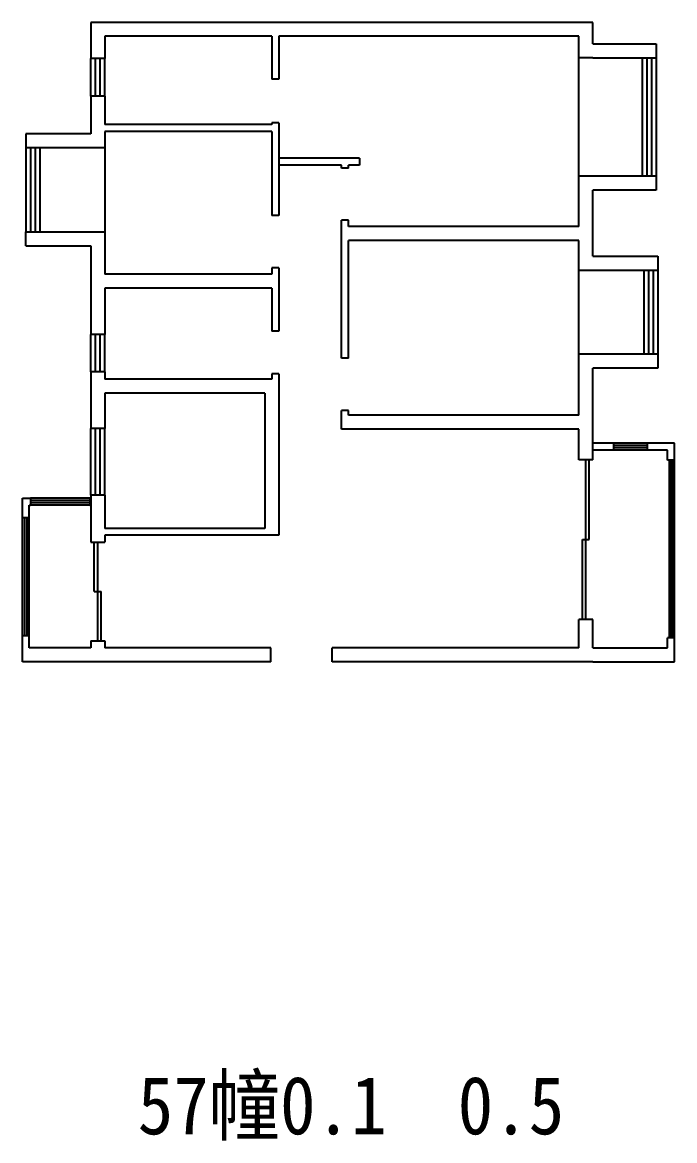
# Model space of a CAD drawing. Header units: millimetres. Extents: x 357798 to 479589, y 123829 to 180684.
# Drawn here: x 431060 to 442300, y 159133 to 178405 of the extents above; entities that cross this region are included whole.
import ezdxf

# ---------------------------------------------------------------- set-up
doc = ezdxf.new("R2010")
doc.units = ezdxf.units.MM
doc.layers.add('墙体', color=7, linetype='Continuous')
doc.layers.add('文字', color=2, linetype='Continuous')
doc.styles.add('chinese', font='simhei.ttf')

msp = doc.modelspace()

# ---------------------------------------------------------------- linework, layer by layer
at = {"layer": '墙体', "linetype": 'Continuous'}
for p, q in [((440890.2, 178404.8), (432240.2, 178404.8)), ((432240.2, 178404.8), (432240.2, 177784.8)), ((440890.2, 178034.8), (440890.2, 178404.8)), ((435360.2, 178164.8), (432480.2, 178164.8)), ((432480.2, 178164.8), (432480.2, 177784.8)), ((435360.2, 178164.8), (435360.2, 177424.8)), ((440650.2, 178164.8), (435480.2, 178164.8)), ((435480.2, 178164.8), (435480.2, 177424.8)), ((440650.2, 174884.8), (440650.2, 178164.8)), ((440890.2, 178034.8), (441980.2, 178034.8)), ((441980.2, 178034.8), (441980.2, 177794.8)), ((432480.2, 177784.8), (432240.2, 177784.8)), ((432240.2, 177134.8), (432240.2, 177784.8)), ((432320.2, 177134.8), (432320.2, 177784.8)), ((432400.2, 177134.8), (432400.2, 177784.8)), ((432480.2, 177134.8), (432480.2, 177784.8)), ((440890.2, 177794.8), (440650.2, 177794.8)), ((440890.2, 177794.8), (441980.2, 177794.8)), ((441740.2, 177794.8), (441740.2, 175754.8)), ((441820.2, 177794.8), (441820.2, 175754.8)), ((441900.2, 177794.8), (441900.2, 175754.8)), ((441980.2, 177794.8), (441980.2, 175754.8)), ((435480.2, 177424.8), (435360.2, 177424.8)), ((432480.2, 177134.8), (432240.2, 177134.8)), ((432240.2, 177134.8), (432240.2, 176484.8)), ((432480.2, 177134.8), (432480.2, 176644.8)), ((435360.2, 176644.8), (432480.2, 176644.8)), ((435360.2, 176674.8), (435360.2, 176644.8)), ((435480.2, 176674.8), (435360.2, 176674.8)), ((435480.2, 176674.8), (435480.2, 175074.8)), ((432240.2, 176484.8), (431120.2, 176484.8)), ((431120.2, 176484.8), (431120.2, 176244.8)), ((435360.2, 176524.8), (432480.2, 176524.8)), ((432480.2, 176524.8), (432480.2, 174064.8)), ((435360.2, 176524.8), (435360.2, 175074.8)), ((432480.2, 176244.8), (431120.2, 176244.8)), ((431120.2, 176244.8), (431120.2, 174794.8)), ((431200.2, 176244.8), (431200.2, 174794.8)), ((431280.2, 176244.8), (431280.2, 174794.8)), ((431360.2, 176244.8), (431360.2, 174794.8)), ((436870.2, 176064.8), (435480.2, 176064.8)), ((436870.2, 176064.8), (436870.2, 175944.8)), ((436560.2, 175944.8), (435480.2, 175944.8)), ((436560.2, 175894.8), (436560.2, 175944.8)), ((436680.2, 175894.8), (436560.2, 175894.8)), ((436870.2, 175944.8), (436680.2, 175944.8)), ((436680.2, 175894.8), (436680.2, 175944.8)), ((440890.2, 175754.8), (440650.2, 175754.8)), ((441980.2, 175754.8), (440890.2, 175754.8)), ((441980.2, 175754.8), (441980.2, 175514.8)), ((440890.2, 174374.8), (440890.2, 175514.8)), ((441980.2, 175514.8), (440890.2, 175514.8)), ((435480.2, 175074.8), (435360.2, 175074.8)), ((436680.2, 174994.8), (436560.2, 174994.8)), ((436560.2, 172614.8), (436560.2, 174994.8)), ((436680.2, 174884.8), (436680.2, 174994.8)), ((440650.2, 174884.8), (436680.2, 174884.8)), ((431120.2, 174794.8), (432480.2, 174794.8)), ((431120.2, 174554.8), (431120.2, 174794.8)), ((440650.2, 174644.8), (436680.2, 174644.8)), ((436680.2, 172614.8), (436680.2, 174644.8)), ((436680.2, 172614.8), (436680.2, 174644.8)), ((440650.2, 171634.8), (440650.2, 174644.8)), ((431120.2, 174554.8), (432240.2, 174554.8)), ((432240.2, 174554.8), (432240.2, 173024.8)), ((440890.2, 174374.8), (442010.2, 174374.8)), ((442010.2, 174374.8), (442010.2, 174134.8)), ((435360.2, 174064.8), (432480.2, 174064.8)), ((435480.2, 174174.8), (435360.2, 174174.8)), ((435360.2, 174174.8), (435360.2, 174064.8)), ((435480.2, 174174.8), (435480.2, 173084.8)), ((440650.2, 174134.8), (442010.2, 174134.8)), ((441770.2, 174134.8), (441770.2, 172684.8)), ((441850.2, 174134.8), (441850.2, 172684.8)), ((441930.2, 174134.8), (441930.2, 172684.8)), ((442010.2, 174134.8), (442010.2, 172684.8)), ((435360.2, 173824.8), (432480.2, 173824.8)), ((432480.2, 173824.8), (432480.2, 173024.8)), ((435360.2, 173824.8), (435360.2, 173084.8)), ((435480.2, 173084.8), (435360.2, 173084.8)), ((432480.2, 173024.8), (432240.2, 173024.8)), ((432240.2, 172384.8), (432240.2, 173024.8)), ((432320.2, 172384.8), (432320.2, 173024.8)), ((432400.2, 172384.8), (432400.2, 173024.8)), ((432480.2, 172384.8), (432480.2, 173024.8)), ((442010.2, 172684.8), (440650.2, 172684.8)), ((442010.2, 172684.8), (442010.2, 172444.8)), ((436680.2, 172614.8), (436560.2, 172614.8)), ((432480.2, 172384.8), (432240.2, 172384.8)), ((432240.2, 172384.8), (432240.2, 171404.8)), ((432480.2, 172384.8), (432480.2, 172254.8)), ((435480.2, 172344.8), (435360.2, 172344.8)), ((435360.2, 172344.8), (435360.2, 172254.8)), ((435480.2, 172344.8), (435480.2, 172014.8)), ((440890.2, 170864.8), (440890.2, 172444.8)), ((442010.2, 172444.8), (440890.2, 172444.8)), ((435360.2, 172254.8), (432480.2, 172254.8)), ((435240.2, 172014.8), (432480.2, 172014.8)), ((432480.2, 172014.8), (432480.2, 171404.8)), ((435240.2, 172014.8), (435240.2, 169684.8)), ((435480.2, 172014.8), (435480.2, 169564.8)), ((436680.2, 171714.8), (436560.2, 171714.8)), ((436560.2, 171394.8), (436560.2, 171714.8)), ((436680.2, 171634.8), (436680.2, 171714.8)), ((440650.2, 171634.8), (436680.2, 171634.8)), ((432480.2, 171404.8), (432240.2, 171404.8)), ((432240.2, 170254.8), (432240.2, 171404.8)), ((432320.2, 170254.8), (432320.2, 171404.8)), ((432400.2, 170254.8), (432400.2, 171404.8)), ((432480.2, 170254.8), (432480.2, 171404.8)), ((440650.2, 171394.8), (436560.2, 171394.8)), ((440650.2, 170864.8), (440650.2, 171394.8)), ((441245.2, 171154.8), (440890.2, 171154.8)), ((441245.2, 171154.8), (441245.2, 171034.8)), ((441825.2, 171154.8), (441245.2, 171154.8)), ((442300.2, 171154.8), (441825.2, 171154.8)), ((441825.2, 171154.8), (441825.2, 171034.8)), ((442300.2, 170859.8), (442300.2, 171154.8)), ((441245.2, 171034.8), (440890.2, 171034.8)), ((441825.2, 171114.8), (441245.2, 171114.8)), ((441825.2, 171074.8), (441245.2, 171074.8)), ((441825.2, 171034.8), (441245.2, 171034.8)), ((442180.2, 171034.8), (441825.2, 171034.8)), ((442180.2, 170859.8), (442180.2, 171034.8)), ((440890.2, 170864.8), (440650.2, 170864.8)), ((440770.2, 168114.8), (440770.2, 170864.8)), ((440830.2, 169489.8), (440830.2, 170864.8)), ((442300.2, 170859.8), (442180.2, 170859.8)), ((442210.2, 167799.8), (442210.2, 170859.8)), ((442240.2, 167799.8), (442240.2, 170859.8)), ((442240.2, 167799.8), (442240.2, 170859.8)), ((442270.2, 167799.8), (442270.2, 170859.8)), ((442300.2, 167799.8), (442300.2, 170859.8)), ((431060.2, 169869.8), (431060.2, 170204.8)), ((431060.2, 170204.8), (431200.2, 170204.8)), ((431200.2, 170204.8), (431200.2, 170084.8)), ((432220.2, 170204.8), (431200.2, 170204.8)), ((432220.2, 170204.8), (432240.2, 170204.8)), ((432220.2, 170204.8), (432220.2, 170084.8)), ((432480.2, 170254.8), (432240.2, 170254.8)), ((432240.2, 170254.8), (432240.2, 169444.8)), ((432480.2, 170254.8), (432480.2, 169684.8)), ((431180.2, 169869.8), (431180.2, 170084.8)), ((431180.2, 170084.8), (431200.2, 170084.8)), ((432220.2, 170164.8), (431200.2, 170164.8)), ((432220.2, 170124.8), (431200.2, 170124.8)), ((432220.2, 170084.8), (431200.2, 170084.8)), ((432220.2, 170084.8), (432240.2, 170084.8)), ((431060.2, 169869.8), (431180.2, 169869.8)), ((431060.2, 167839.8), (431060.2, 169869.8)), ((431100.2, 167839.8), (431100.2, 169869.8)), ((431140.2, 167839.8), (431140.2, 169869.8)), ((431180.2, 167839.8), (431180.2, 169869.8)), ((435240.2, 169684.8), (432480.2, 169684.8)), ((432240.2, 169444.8), (432480.2, 169444.8)), ((432300.2, 168594.8), (432300.2, 169444.8)), ((432360.2, 167744.8), (432360.2, 169444.8)), ((435480.2, 169564.8), (432480.2, 169564.8)), ((432480.2, 169564.8), (432480.2, 169444.8)), ((440710.2, 168114.8), (440710.2, 169489.8)), ((440710.2, 169489.8), (440830.2, 169489.8)), ((432300.2, 168594.8), (432420.2, 168594.8)), ((432420.2, 167744.8), (432420.2, 168594.8)), ((440890.2, 168114.8), (440650.2, 168114.8)), ((440650.2, 167624.8), (440650.2, 168114.8)), ((440890.2, 167624.8), (440890.2, 168114.8)), ((431060.2, 167384.8), (431060.2, 167839.8)), ((431060.2, 167839.8), (431180.2, 167839.8)), ((431180.2, 167624.8), (431180.2, 167839.8)), ((432240.2, 167744.8), (432240.2, 167624.8)), ((432240.2, 167744.8), (432480.2, 167744.8)), ((432480.2, 167744.8), (432480.2, 167624.8)), ((442180.2, 167624.8), (442180.2, 167799.8)), ((442300.2, 167799.8), (442180.2, 167799.8)), ((442300.2, 167384.8), (442300.2, 167799.8)), ((432240.2, 167624.8), (431180.2, 167624.8)), ((435340.2, 167624.8), (432480.2, 167624.8)), ((435340.2, 167384.8), (435340.2, 167624.8)), ((440650.2, 167624.8), (436400.2, 167624.8)), ((436400.2, 167384.8), (436400.2, 167624.8)), ((440890.2, 167624.8), (442180.2, 167624.8)), ((432240.2, 167384.8), (431060.2, 167384.8)), ((435340.2, 167384.8), (432240.2, 167384.8)), ((440890.2, 167384.8), (436400.2, 167384.8)), ((440890.2, 167384.8), (442300.2, 167384.8))]:
    msp.add_line(p, q, dxfattribs=at)

# ---------------------------------------------------------------- texts
at = {"layer": '文字', "style": 'chinese', "width": 0.9}
msp.add_text('57幢0.1  0.5', height=1000, dxfattribs=at).set_placement((433048.2, 159241.7, 0))

doc.saveas('drawing.dxf')
